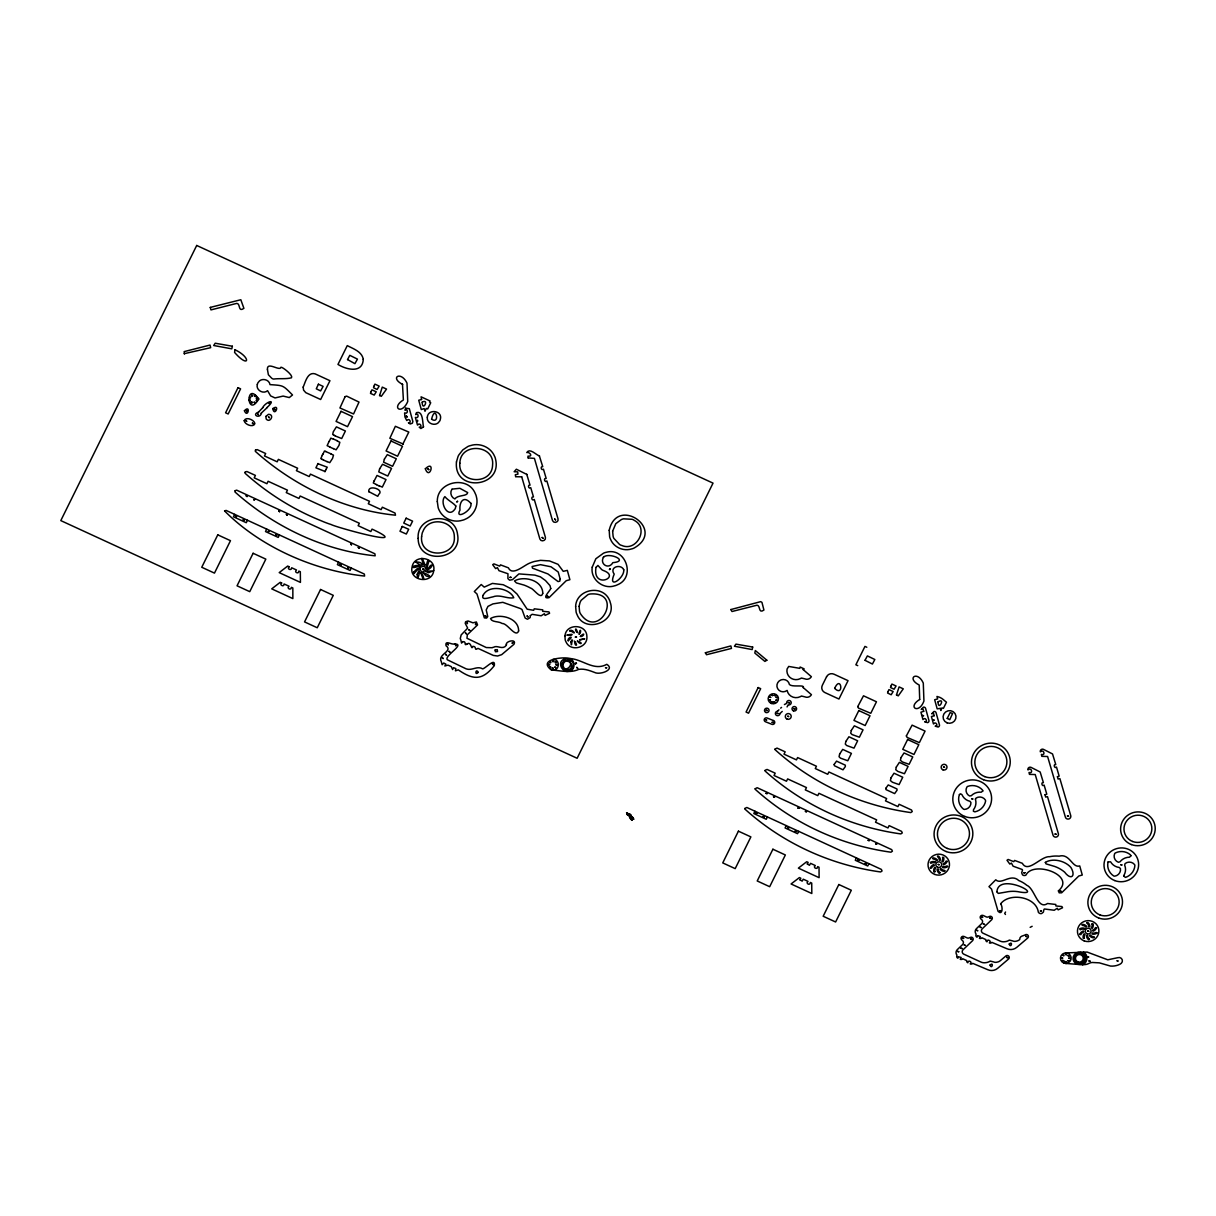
<?xml version="1.0" encoding="UTF-8"?>
<svg xmlns="http://www.w3.org/2000/svg" width="1216" height="1216" viewBox="0 0 1216 1216"><rect width="100%" height="100%" fill="white"/><g stroke="black" fill="none" stroke-linecap="round" stroke-linejoin="round"><path stroke-width="1.5" d="M1032.156 926.303L1030.15 927.337M627.334 814.598L627.927 815.191L627.03 814.386M262.793 407.649L258.537 412.072M262.565 407.816C265.468 401.858 277.704 397.723 266.927 407.649M261.455 413.136C260.102 419.307 250.83 414.762 258.704 412.011M267.262 407.527L261.121 413.258M234.658 514.353L233.457 516.785L246.27 522.698L247.471 520.25M266.714 529.112L265.514 531.544L278.221 537.396L279.422 534.964M333.883 435.343L332.698 434.386L333.275 431.802L336.406 426.862L345.405 430.996L341.696 438.535L335.114 435.906M322.24 455.255L322.742 454.252M329.141 441.302L327.119 445.679L329.81 446.91M321.966 459.466L320.781 458.508L322.407 455.194M325.614 451.501L330.965 453.826M321.845 459.146L323.426 459.861M333.579 439.28L330.828 438.155L329.186 441.469M330.798 453.887L333.488 455.134L332.576 458.371L329.779 462.658L327.013 461.518M337.182 440.937L339.826 442.29L338.975 445.421L336.118 449.814L333.412 448.567M318.03 463.494L315.902 467.81L325.128 471.519M324.9 471.686L326.207 469.3M379.574 395.656L382.265 387.114L386.536 389.09L381.307 396.325L379.574 395.382M368.828 491.766C367.445 484.044 384.879 489.486 378.708 494.41L377.766 496.295L368.767 491.598M374.072 481.141L377.021 475.441L386.019 479.575L382.31 487.099L378.997 485.716M374.011 480.974L373.312 482.965L376.519 484.576M338.595 562.202L337.394 564.634L350.102 570.486L351.302 568.054M415.674 562.096C424.202 561.123 424.87 569.818 415.674 561.822M451.926 489.273C449.601 492.48 451.151 497.557 454.89 498.925C457.733 494.638 467.142 496.645 467.689 492.586L459.861 488.3L452.154 489.106M423.153 569.605L423.138 568.51L422.879 569.62M526.726 474.255L530.039 485.154C527.258 484.318 528.702 489.744 530.738 487.646L533.474 496.918C530.45 496.189 531.909 501.782 534.28 499.472L545.406 537.32C546.394 540.77 540.892 542.321 539.889 538.992L521.664 476.672M528.154 457.93L534.417 458.371L552.49 520.478C553.554 523.944 559.178 522.211 558.007 518.806L546.881 480.958C544.662 483.314 543.157 477.538 546.182 478.466L543.446 469.178C541.302 471.23 539.95 465.895 542.746 466.686L539.311 455.742M462.87 641.546L461.548 643.097L460.773 639.631A2.493 2.432 -16.1 0 1 460.317 638.324L461.168 634.919L467.689 628.14L465.226 623.337L465.606 621.741L468.054 620.981L472.948 622.82L476.398 621.969L477.554 624.933L467.324 634.767L466.974 638.263L486.263 647.55L492.252 647.733A2.493 2.432 -16.1 0 1 493.59 647.262C497.268 644.784 502.573 650.347 506.266 645.346L506.312 644.419M467.263 643.826C471.519 641.166 471.185 651.244 472.933 646.304C477.25 646.274 473.617 651.366 477.994 648.371L493.301 655.409L497.557 656.017L501.676 654.649L513.973 644.282C517.21 638.248 504.731 641.303 506.494 644.906M547.838 596.706L547.154 595.855L548.051 596.539M603.546 557.156C599.306 563.874 608.638 570.122 612.834 562.658C629.949 561.138 608.745 551.73 603.318 557.323M569.818 631.013L570.152 630.344C572.827 629.326 576.506 635.238 572.63 632.031A2.082 2.022 -16.1 0 0 571.277 631.408L569.818 630.739M568.146 640.832C575.791 634.068 566.306 638.218 568.374 640.665M579.15 633.946C580.442 626.118 581.674 632.989 579.15 634.205M754.954 811.224L753.814 813.55L766.262 819.28L767.418 816.954M786.235 825.618L785.08 827.944L797.544 833.674L798.699 831.349M856.444 857.934L855.289 860.259L867.753 865.99L868.893 863.664M778.97 709.794L777.632 711.238M787.056 706.922L788.196 704.824A2.295 2.234 -16.1 0 0 791.19 702.924A2.295 2.234 -16.1 0 0 788.743 700.477A2.295 2.234 -16.1 0 0 786.737 703.35L784.411 704.55M454.617 643.994C465.196 643.857 447.078 654.162 446.956 658.662A2.052 1.991 -16.1 0 0 447.366 659.802L466.199 668.876C472.142 670.989 477.006 665.456 482.767 668.906C486.582 667.432 495.657 657.309 494.304 665.654C482.524 680.443 473.571 680.413 458.28 669.849L455.438 670.852L455.848 668.602L453.553 667.675L452.626 669.56L451.303 666.642L448.035 665.137L444.858 665.988L445.892 664.149L443.703 663.009L442.153 664.742L441.165 661.154A2.493 2.432 -16.1 0 1 440.709 659.862C439.569 653.934 453.006 650.849 446.029 645.742C444.661 639.358 451.911 645.377 454.845 643.826M626.772 813.002L627.806 815.1M780.642 708.138L781.554 707.408M246.544 410.628L246.833 411.707L246.985 410.552M417.346 420.371L417.468 421.526L417.62 420.371M402.785 444.235L408.804 432.075L395.367 426.284L389.85 438.292L403.286 444.068M419.991 567.066C420.706 564.452 414.154 565.516 412.878 566.641C412.437 569.316 418.958 565.136 419.718 567.066M570.228 671.262C575.411 668.922 575.32 660.668 570.03 658.54C563.92 656.488 537.153 659.178 551.365 670.046C560.394 670.457 570.441 673.436 578.77 669.347C584.349 668.511 589.562 670.533 594.639 672.448C599.731 675.275 615.554 669.697 606.799 664.331C593.91 671.46 582.692 659.285 570.03 658.54M1066.538 963.361L1065.49 963.406L1082.544 964.759C1087.925 962.783 1088.548 954.545 1083.38 951.961M1005.556 912.015L1004.705 913.368L1005.45 914.478M630.846 819.174C633.992 822.168 631.636 815.1 626.711 813.99M422.226 402.116C429.75 398.21 422.408 412.558 422.165 402.222M325.994 469.467L327.256 467.202L317.695 463.615M515.842 476.718L521.71 476.839M510.127 577.174L511.237 577.418L510.006 577.402M609.991 568.678L609.398 569.62L610.386 568.997M467.187 623.565L467.339 622.41L467.476 623.55M475.426 624.507L475.699 623.398L475.821 624.553M462.642 641.714C467.309 640.878 463.053 647.018 467.476 643.659M565.942 658.692C553.63 660.957 565.318 678.437 572.219 668.374A2.341 2.28 -16.1 0 0 572.918 666.93L573.162 663.647A4.089 3.967 -16.1 0 0 572.584 662.021L567.629 658.662M628.429 815.267L629.994 817.532M1082.544 964.759L1085.098 964.562A9.166 8.922 -16.1 0 0 1088.776 963.482A8.862 8.618 -16.1 0 1 1092.378 962.479L1099.37 962.859L1110.497 966.066A17.526 17.039 -16.1 0 0 1119.921 964.258L1121.258 963.33A3.45 3.359 -16.1 0 0 1117.838 957.676L1107.791 959.804L1087.165 952.067L1066.128 952.918M512.286 643.234L513.122 642.398L512.118 643.021M575.457 663.754L576.354 663.085M552.383 670.244C559.664 671.186 560.606 659.102 553.037 659.406M633.582 819.219L631.925 816.924M1079.732 952.158L1080.948 952.341A6.323 6.141 -16.1 0 1 1084.368 961.962A6.323 6.141 -16.1 0 1 1073.91 961.506A6.323 6.141 -16.1 0 1 1078.486 952.234M632.928 818.566L633.779 819.174L631.803 816.62M782.238 711.421L779.927 713.534M579.774 639.935L584.744 638.826L579.606 639.722M628.018 814.021L626.529 812.805C631.271 814.902 632.806 816.833 629.128 813.899M402.481 384.195L403.393 399.973C390.716 407.679 401.873 415.416 407.725 401.554L407.01 383.162C401.037 370.409 389.272 377.598 402.663 384.423M866.81 647.262L864.956 646.41L855.866 664.787L857.736 665.638M184.224 353.689L210.672 347.67L210.034 345.055L184.148 351.622L184.406 353.902M269.785 402.709L268.949 403.545L269.952 402.922M256.363 398.301L256.865 398.666C259.449 397.83 255.193 396.431 256.637 398.559M335.282 435.845L333.762 435.009M623.656 569.544C625.313 577.326 607.194 590.687 614.202 574.15C608.897 566.793 621.239 563.57 623.778 569.863M337.41 440.77L333.534 439.113M470.896 503.424C463.524 494.73 459.116 502.238 459.998 510.097C454.115 520.646 473.465 510.158 470.774 503.105M457.657 501.418L456.669 502.041L457.49 501.205M329.642 446.971L333.473 448.734M325.903 451.501L324.49 450.984L322.802 454.419M323.258 459.922L327.074 461.685M376.352 484.637L379.042 485.883M254.615 499.366L253.734 500.05L254.782 499.578M576.521 663.298L575.502 663.1L575.639 663.966M268.964 530.966L268.143 531.802L269.146 531.179M456.532 645.149L455.529 645.772L456.365 644.936M629.508 814.173L628.93 813.656L630.116 814.325M628.991 814.097L633.034 817.654M630.648 815.237L629.675 814.446M631.058 819.447L632.305 820.222M629.569 817.334L630.602 818.946L630.496 817.106M631.894 816.894L632.518 818.216M539.494 455.954C536.043 454.982 529.735 447.564 526.802 452.565C529.234 451.44 533.778 456.79 527.911 456.198L528.322 458.143M526.893 474.468L516.374 469.224L514.155 471.732L517.682 471.869L517.94 474.149L515.31 474.711L515.614 476.611M779.958 713.61A2.295 2.234 -16.1 0 1 777.571 715.677A2.295 2.234 -16.1 0 1 775.382 713.488A2.295 2.234 -16.1 0 1 777.556 711.223M958.36 956.779L957.874 958.208A2.082 2.022 -16.1 0 1 956.87 955.563L956.886 955.031A4.165 4.058 -16.1 0 1 957.311 949.62L962.586 944.574A2.782 2.706 -16.1 0 0 962.601 940.698L961.598 939.755A2.098 2.037 -16.1 0 1 963.969 936.442L967.039 937.855A2.782 2.706 -16.1 0 0 969.228 937.916L970.018 937.536A2.082 2.022 -16.1 0 1 972.587 940.667L963.042 949.772A2.782 2.706 -16.1 0 0 963.756 954.15L980.734 961.962A8.178 7.95 -16.1 0 0 985.553 962.692A9.409 9.15 -16.1 0 0 989.034 961.734A8.162 7.934 -16.1 0 0 990.158 961.066L993.487 961.886A5.153 5.016 -16.1 0 0 997.287 962.099A6.703 6.521 -16.1 0 0 1000.555 960.488L1005.83 956.004A2.082 2.022 -16.1 0 1 1008.763 956.171A2.082 2.022 -16.1 0 1 1008.535 959.044L997.652 968.316A9.12 8.862 -16.1 0 1 987.757 969.699L972.694 963.33A2.082 2.022 -16.1 0 1 970.201 963.878C973.241 961.978 967.48 959.302 967.83 962.783A2.082 2.022 -16.1 0 1 966.705 960.579L962.722 958.74A2.082 2.022 -16.1 0 1 960.23 959.287L961.142 957.448L958.36 956.779M977.527 935.803L977.026 937.217A2.082 2.022 -16.1 0 1 976.038 934.587L975.962 933.918A4.165 4.058 -16.1 0 1 976.463 928.629L981.738 923.598A2.782 2.706 -16.1 0 0 981.753 919.706L980.765 918.779A2.098 2.037 -16.1 0 1 983.136 915.45L986.206 916.864A2.782 2.706 -16.1 0 0 988.395 916.94L989.186 916.545A2.082 2.022 -16.1 0 1 991.739 919.676L982.209 928.796A2.782 2.706 -16.1 0 0 982.923 933.158L999.902 940.986A8.178 7.95 -16.1 0 0 1004.705 941.716A9.409 9.15 -16.1 0 0 1008.201 940.743A8.162 7.934 -16.1 0 0 1009.31 940.074L1012.639 940.91A5.153 5.016 -16.1 0 0 1016.454 941.123A6.703 6.521 -16.1 0 0 1019.722 939.512C1019.738 936.046 1022.23 936.214 1024.982 935.013A2.082 2.022 -16.1 0 1 1027.915 935.195A2.082 2.022 -16.1 0 1 1027.687 938.053L1016.804 947.325A9.12 8.862 -16.1 0 1 1006.909 948.723L991.846 942.354A2.082 2.022 -16.1 0 1 989.353 942.902C992.378 940.895 986.495 938.311 986.997 941.807A2.082 2.022 -16.1 0 1 985.857 939.603L981.89 937.764A2.082 2.022 -16.1 0 1 979.397 938.311L980.294 936.457L977.542 935.712M937.536 856.398L937.718 856.87A4.56 4.423 -16.1 0 1 939.33 860.198L940.439 860.183A5.67 5.502 -16.1 0 0 938.433 856.034L937.551 856.292M1086.952 922.853L1087.15 923.324A4.56 4.423 -16.1 0 1 1088.761 926.653L1089.87 926.638A5.67 5.502 -16.1 0 0 1087.864 922.488L1086.967 922.746M803.168 669.59L811.376 676.689A5.016 4.879 -16.1 0 1 804.81 678.832L801.329 678.026A8.026 7.798 -16.1 0 1 800.234 678.68A9.272 9.014 -16.1 0 1 787.071 669.043L788.713 666.429L799.778 668.344L800.113 667.022L804.156 668.876L803.198 669.499M803.229 687.587L811.437 694.686A5.016 4.879 -16.1 0 1 804.855 696.844L801.39 696.023A8.026 7.798 -16.1 0 1 800.295 696.677A9.272 9.014 -16.1 0 1 787.117 690.43A6.323 6.141 -16.1 0 1 777.678 688.697A6.323 6.141 -16.1 0 1 781.128 679.866A6.323 6.141 -16.1 0 1 789.427 684.517C792.254 687.526 805.25 684.289 803.229 687.587M975.46 799.018L975.506 799.596A11.734 11.415 -16.1 0 1 973.499 809.719L973.408 811.27L974.882 811.847A13.619 13.254 -16.1 0 0 985.614 801.055L985.431 800.128A6.718 6.536 -16.1 0 0 976.098 798.046L975.46 799.018M1123.675 875.976L1125.469 877.42A13.65 13.27 -16.1 0 0 1134.893 865.518L1134.619 864.622A6.718 6.536 -16.1 0 0 1125.074 863.603L1124.663 865.184A11.734 11.415 -16.1 0 1 1123.858 875.459L1123.675 875.976M418.152 538.369C418.015 564.847 462.703 560.758 457.535 534.371C454.906 510.902 416.252 514.824 418.152 538.369M421.602 536.697C419.383 558.63 456.122 558.357 454.328 536.682C454.343 519.977 428.366 516.055 422.879 531.59A6.627 6.445 -16.1 0 0 422.013 534.174L421.602 536.697M437.304 501.554L438.094 507.209A11.263 10.959 -16.1 0 0 439.082 509.975C442.898 518.472 453.446 523.123 462.308 520.266A11.263 10.959 -16.1 0 0 465.15 519.262C473.754 515.751 478.922 505.552 476.353 496.569A11.263 10.959 -16.1 0 0 475.365 493.802C468.16 475 436.787 481.262 437.304 501.554M456.471 461.882C453.294 492.647 502.786 487.768 495.49 458.934A11.263 10.959 -16.1 0 0 494.517 456.167C490.762 447.214 479.727 442.487 470.607 445.573A11.263 10.959 -16.1 0 0 467.765 446.576L462.825 449.874L459.131 454.556A8.102 7.874 -16.1 0 0 457.824 457.216L456.471 461.882M459.846 463.174C457.763 483.786 492.252 485.746 492.602 464.801C494.638 444.63 460.317 442.092 459.846 463.174M530.313 615.676L530.267 616.603A1.824 1.778 -16.1 0 1 530.009 617.698L527.455 619.248L525.145 618.047L522.029 609.55L520.554 608.608L502.801 602.33L492.921 603.896L487.966 606.374L486.218 609.915L487.753 616.588L486.598 618.093L484.363 617.88L476.976 593.97L474.316 591.523L481.232 584.516L484.226 587.13L492.404 583.422L503.211 584.729L511.374 588.894L517.089 594.107L527.166 609.201L533.672 610.295L534.265 608.806L542.731 609.839L542.686 611.314L549.009 611.922L549.586 613.274L545.087 615.402L544.388 613.73L541.166 615.782L532.091 614.323L530.313 615.676M575.639 606.389L576.095 611.891A10.29 10.002 -16.1 0 0 577.022 614.49C584.486 634.19 617.454 622.242 610.219 602.33A10.29 10.017 -16.1 0 0 609.292 599.731C602.254 584.09 576.262 589.289 575.639 606.389M579.105 606.343L579.546 611.314A7.63 7.433 -16.1 0 0 580.366 613.578C598.5 641.425 625.176 591.098 590.034 594.001A7.63 7.433 -16.1 0 0 587.693 594.822L581.324 600.172A8.877 8.634 -16.1 0 0 579.85 603.166L579.105 606.343M592.238 567.173C590.14 579.181 603.182 589.684 614.506 585.838A10.29 10.002 -16.1 0 0 617.181 584.896C636.318 577.57 625.708 546.607 606.054 552.338A10.29 10.002 -16.1 0 0 603.379 553.28L595.84 558.767L592.238 567.173M595.992 567.401C592.238 589.73 621.68 576.992 603.303 570.486A4.97 4.834 -16.1 0 1 601.327 569.179L597.938 565.44L595.992 567.401M609.216 530.298L609.626 536.727A10.29 10.017 -16.1 0 0 610.554 539.326C613.7 547.23 623.458 551.562 631.469 548.963A10.29 10.002 -16.1 0 0 634.144 548.021C666.657 529.644 617.059 495.17 609.216 530.298M612.636 531.194L613.092 536.15A7.63 7.433 -16.1 0 0 613.898 538.43L619.506 544.403A5.776 5.624 -16.1 0 0 621.756 545.437C636.698 552.14 649.42 528.002 634.159 520.311A5.776 5.624 -16.1 0 0 631.91 519.278L623.565 518.837A7.63 7.433 -16.1 0 0 621.239 519.658L615.798 523.67L612.636 531.194M1024.966 872.723L1023.872 872.83L1024.966 872.723M744.846 808.503L744.876 809.066A257.412 250.405 -16.1 0 0 880.612 871.963L882.071 870.96L881.342 869.394L746.822 807.47L744.846 808.503M755.182 788.743L755.212 789.306A257.412 250.405 -16.1 0 0 890.948 852.203L892.407 851.185L891.678 849.619L757.158 787.71L755.182 788.743M765.062 770.458L765.092 771.02A257.412 250.405 -16.1 0 0 900.843 833.918L902.287 832.914L901.558 831.349L889.124 825.618L887.969 827.944L875.52 822.214L876.66 819.888L818.915 793.303L817.775 795.629L805.311 789.898L806.466 787.573L787.634 778.909L786.494 781.234L774.03 775.504L775.185 773.178L767.038 769.424L765.062 770.458M775.033 749.117L775.063 749.679A257.412 250.405 -16.1 0 0 910.814 812.577L912.258 811.558L911.529 810.008L899.095 804.278L897.94 806.603L885.491 800.873L886.631 798.547L828.886 771.962L827.731 774.288L815.282 768.558L816.438 766.232L797.605 757.568L796.465 759.894L784.001 754.163L785.156 751.838L777.009 748.083L775.033 749.117M934.922 871.705L933.873 871.978A5.67 5.502 -16.1 0 1 934.724 867.327L935.621 867.95A4.56 4.423 -16.1 0 0 934.906 871.598L934.922 871.705M942.598 857.478L942.598 857.584A4.56 4.423 -16.1 0 1 941.898 861.338L942.795 861.962A5.67 5.502 -16.1 0 0 943.692 857.417L942.628 857.371M1084.353 938.159L1083.258 938.326A5.67 5.502 -16.1 0 1 1084.14 933.782L1085.052 934.405A4.56 4.423 -16.1 0 0 1084.338 938.053L1084.353 938.159M1092.029 923.932L1092.029 924.145A4.56 4.423 -16.1 0 1 1091.314 927.793L1092.211 928.416A5.67 5.502 -16.1 0 0 1093.108 923.871L1092.029 923.932M940.333 708.381L940.834 710.509L941.974 707.879L943.434 708.335L946.474 702.21C943.722 700.249 942.218 697.619 936.943 696.449L937.627 698.926L934.663 699.747L937.186 708.852L940.333 708.381M996.907 891.83L998.23 893.41L1005.966 892.073A32.148 31.266 -16.1 0 1 1017.625 891.617C1048.222 897.712 998.397 870.975 996.907 891.83M1000.631 903.838C1003.018 906.482 1002.638 916.074 998.062 911.316L991.542 889.063L988.973 886.646L995.767 879.791C1001.346 885.324 1010.694 872.951 1018.78 880.551A31.282 30.43 -16.1 0 1 1023.598 882.983A28.986 28.196 -16.1 0 1 1026.76 885.263C1034.71 888.394 1037.643 910.419 1047.538 903.503L1055.777 904.476L1055.883 905.95L1061.948 906.558L1062.541 907.774L1058.163 909.872L1057.236 908.276L1054.226 910.252L1044.498 908.99A1.566 1.52 -16.1 0 0 1043.906 909.583L1043.389 912.122L1041.671 913.505A2.903 2.827 -16.1 0 1 1039.817 913.429L1039.178 913.049A2.903 2.827 -16.1 0 1 1038.327 912.137C1036.184 896.618 1009.386 892.179 1000.631 903.838M1000.616 910.662L999.537 910.875L1000.616 910.662M1045.061 794.762L1045.669 797.073L1047.508 796.662L1058.361 833.659A2.782 2.706 -16.1 0 1 1056.461 837.018A2.782 2.706 -16.1 0 1 1053.041 835.21L1035.226 774.546L1029.466 774.379L1029.01 772.449C1033.418 774.364 1031.609 766.43 1027.946 769.926A2.219 2.158 -16.1 0 1 1031.046 767.372L1040.166 771.993L1043.404 782.663C1040.683 781.797 1042.006 787.254 1044.134 785.11L1046.794 794.2L1045.061 794.762M1041.474 910.875L1040.394 911.058L1041.474 910.875M1057.434 776.705L1058.042 779.03L1059.881 778.605L1070.734 815.602A2.782 2.706 -16.1 0 1 1068.818 818.976A2.782 2.706 -16.1 0 1 1065.398 817.167L1047.599 756.504L1041.823 756.337L1041.367 754.391C1045.775 756.306 1043.982 748.387 1040.318 751.868A2.219 2.158 -16.1 0 1 1043.404 749.33L1052.539 753.95L1055.777 764.621C1053.026 763.694 1054.378 769.226 1056.491 767.053L1059.151 776.142L1057.434 776.705M919.706 699.458C906.938 707.286 919.038 714.658 923.932 700.994L923.294 683.088C917.442 670.092 905.935 678.239 919.205 685.018L919.706 699.458M257.321 384.347C255.634 390.017 263.279 394.546 267.566 390.686L270.651 395.914L275.044 397.936L283.13 396.082L289.302 397.571L292.509 394.972C282.674 385.107 283.906 385.594 270.013 384.621C269.253 379.164 261.014 377.583 258.294 382.356A2.888 2.812 -16.1 0 0 257.534 383.906L257.321 384.347M267.429 369.436L268.386 374.771L271.67 378.191A4.21 4.089 -16.1 0 0 273.585 379.058C279.786 378.237 285.866 379.286 291.475 377.796C293.603 375.41 282.142 366.654 280.942 367.247C279.908 371.731 266.851 360.909 267.429 369.436M427.318 417.225C426.299 423.67 435.982 427.044 439.28 421.511A3.633 3.526 -16.1 0 0 440.268 419.52C443.171 410.643 427.956 408.272 427.318 417.225M417.225 574.347C417.331 585.595 421.982 562.689 417.225 574.347M420.782 572.721C424.977 585.61 424.293 575.138 420.782 572.721M424.992 564.756C423.989 568.936 418.228 548.431 424.992 564.756M428.655 561.822C424.278 578.603 427.424 554.785 428.655 561.822M433.732 570.547C432.303 584.577 408.941 581.111 412.042 567.218C413.987 553.523 436.316 557.202 433.732 570.547M455.818 505.993L455.498 507.756A3.207 3.131 -16.1 0 1 454.678 509.413C447.868 518.974 439.31 502.36 444.858 496.614C447.442 500.034 453.264 502.862 455.818 505.993M518.639 630.937C515.797 638.446 507.437 623.078 502.162 623.489C498.94 621.057 491.781 622.531 490.519 618.549C499.518 613.122 518.822 617.804 518.639 630.937M542.762 593.286C541.105 600.43 533.642 588.544 530.45 588.027A45.326 44.08 -16.1 0 0 524.035 585.078L516.405 582.92L514.474 580.944C523.838 575.472 542.731 580.169 542.762 593.286M550.757 588.544C549.541 591.508 541.181 599.275 549.024 597.664L566.215 580.716L569.894 579.698L567.325 570.365L563.251 571.353L558.022 564.315L549.48 560.926L540.527 560.348L534.447 561.473A38.198 37.164 -16.1 0 0 529.264 563.297C523.458 565.744 512.24 576.278 508.394 567.826L500.475 564.862L499.7 566.139L493.909 563.874L492.693 564.665L495.596 568.586L497.42 567.659L498.97 570.684L507.954 573.739L507.908 578.603L509.595 580.199L512.498 579.637L518.928 573.891L534.888 575.122L540.39 576.84L545.467 580.534L549.997 585.61L550.757 588.544M560.211 579.181L559.786 581.157L558.068 581.582L547.899 573.922L532.502 568.191L532.091 566.504L540.466 564.665L551.015 566.793L558.235 572.022L560.211 579.181M564.954 636.105L565.166 639.601A6.84 6.642 -16.1 0 0 565.926 641.698C570.258 652.308 588.027 647.991 586.887 636.424C586.69 623.702 565.774 623.185 564.954 636.105M938.053 701.86C938.159 712.029 945.926 696.905 938.053 701.86M930.438 867.844L931.502 868.118A4.56 4.423 -16.1 0 1 934.268 865.549L933.918 864.53A5.67 5.502 -16.1 0 0 930.468 867.722L930.438 867.844M932.733 858.39L933.234 859.013A4.56 4.423 -16.1 0 1 936.563 860.761L937.506 860.198A5.67 5.502 -16.1 0 0 933.31 857.934L932.733 858.39M939.998 872.814L939.178 873.316A5.67 5.502 -16.1 0 1 937.08 869.121L938.174 868.984A4.56 4.423 -16.1 0 0 939.801 872.419L939.998 872.814M944.802 870.793L944.33 871.355A5.67 5.502 -16.1 0 1 940.074 869.182L940.895 868.452A4.56 4.423 -16.1 0 0 944.285 870.276L944.802 870.793M947.507 866.4L947.249 866.886A5.67 5.502 -16.1 0 1 942.567 867.525L942.902 866.491A4.56 4.423 -16.1 0 0 946.671 865.974L947.507 866.4M1045.334 862.387L1046.049 863.877L1054.591 866.415A32.148 31.266 -16.1 0 1 1064.608 872.115C1071.25 880.931 1075.993 875.839 1070.931 867.494C1065.14 860.776 1052.858 857.766 1045.334 862.387M1079.854 934.283L1080.857 934.678A4.56 4.423 -16.1 0 1 1083.684 932.003L1083.441 930.954A5.67 5.502 -16.1 0 0 1079.884 934.177L1079.854 934.283M1082.149 924.844L1082.544 925.452A4.56 4.423 -16.1 0 1 1085.979 927.215L1086.861 926.562A5.67 5.502 -16.1 0 0 1082.726 924.388L1082.149 924.844M1089.414 939.269L1088.594 939.77A5.67 5.502 -16.1 0 1 1086.496 935.56L1087.606 935.545A4.56 4.423 -16.1 0 0 1089.217 938.874L1089.414 939.269M1094.218 937.247L1093.625 937.81A5.67 5.502 -16.1 0 1 1089.49 935.636L1090.387 934.982A4.56 4.423 -16.1 0 0 1093.716 936.73L1094.218 937.247M1096.938 932.854L1096.771 933.265A5.67 5.502 -16.1 0 1 1091.983 933.979L1092.318 932.946A4.56 4.423 -16.1 0 0 1096.087 932.429L1096.938 932.854M1130.91 855.806L1129.497 857.204A11.734 11.415 -16.1 0 0 1119.997 861.81L1118.401 862.266A6.718 6.536 -16.1 0 1 1114.646 853.662L1115.315 852.963A13.65 13.27 -16.1 0 1 1130.454 854.848L1130.91 855.806M766.84 660.227L764.894 661.413L754.817 653.068L755.318 650.53L766.84 660.227M834.647 688.393C844.254 697.68 841.229 674.044 834.678 688.302M865.017 660.334L872.419 664.042L874.836 659.513L867.388 655.91L865.093 660.151M947.234 718.413L949.787 719.659L952.569 713.488L950.137 712.606L947.234 718.413M1058.391 890.872L1059.197 892.833L1061.644 892.802L1078.79 876.006L1082.27 875.034L1079.732 865.929C1072.223 868.361 1069.852 853.054 1059.136 856.17A31.282 30.43 -16.1 0 0 1053.679 856.125A28.986 28.196 -16.1 0 0 1049.758 856.702C1041.033 855.821 1028.022 873.772 1022.337 863.299L1014.615 860.426L1013.779 861.658L1008.125 859.454L1007 860.259L1009.812 864.074L1011.423 863.086L1013.08 866.187L1022.246 869.501A1.566 1.52 -16.1 0 1 1022.474 870.291L1021.668 872.754L1022.474 874.76A2.903 2.812 -16.1 0 0 1024.024 875.505L1024.906 875.474A2.903 2.812 -16.1 0 0 1025.985 875.049C1033.326 860.122 1076.646 875.292 1058.391 890.872M947.097 861.354L947.051 861.566A5.67 5.502 -16.1 0 1 943.601 864.758L943.251 863.74A4.56 4.423 -16.1 0 0 946.033 861.171L947.097 861.354M1096.513 927.808L1096.498 927.914A5.67 5.502 -16.1 0 1 1093.032 931.213L1092.682 930.194A4.56 4.423 -16.1 0 0 1095.449 927.626L1096.513 927.808M705.371 652.764L706.511 654.725L731.485 648.417L730.862 645.924L705.371 652.764M730.862 609.55L732.002 611.511L756.99 605.203C760.654 605.355 758.176 614.141 763.922 610.037L761.961 602.376L760.699 601.646L730.862 609.55M935.347 862.266L934.618 862.798A4.56 4.423 -16.1 0 0 930.848 863.314L930.27 862.402A5.67 5.502 -16.1 0 1 934.952 861.764L935.347 862.266M1084.763 928.72L1084.034 929.252A4.56 4.423 -16.1 0 0 1080.279 929.769L1079.686 928.857A5.67 5.502 -16.1 0 1 1084.368 928.218L1084.763 928.72M857.751 706.587L858.496 708.107L870.762 713.306L876.462 701.769L863.497 695.795L857.751 706.587M896.481 694.929L898.259 695.871L903.275 688.834L899.095 686.903L896.481 694.929M906.361 735.923L907.106 737.428L919.372 742.642L925.072 731.105L912.106 725.131L906.361 735.923M244.416 410.734C247.806 419.034 250.982 403.91 244.416 410.734M244.203 420.675C244.553 424.475 253.414 428.002 254.919 423.578C254.342 419.839 245.754 416.282 244.203 420.675M258.765 399C246.529 419.49 245.206 379.681 258.765 399M265.909 416.419L266.167 418.973C269.906 423.791 275.12 414.246 268.462 414.322L265.909 416.419M272.81 408.591C274.436 417.787 280.562 403.165 272.81 408.591M423.518 426.892L420.903 428.534L419.216 427.211C422.97 427.986 420.052 421.526 417.498 425.068L415.34 417.422C419.459 419.094 418.471 412.178 415.766 414.626L416.465 412.634C423.229 410.461 422.438 423.031 423.518 426.892M425.342 468.753C429.719 481.126 435.754 459.025 425.342 468.753M419.946 568.541C422.393 578.77 430.236 562.522 420.614 567.218A1.794 1.748 -16.1 0 0 419.946 568.541M478.162 672.342C474.681 676.567 475.699 667.447 478.162 672.342M562.932 663.966C563.403 676.294 577.524 661.61 566.261 661.154A2.493 2.432 -16.1 0 0 564.923 661.626L562.932 663.966M834.191 764.423L834.328 765.67L843.007 769.819L845.348 766.536L845.302 765.168L836.532 761.125L834.191 764.423M839.648 754.026L839.055 756.747L840.499 758.146L847.78 760.76L851.413 753.403L842.688 749.39L839.648 754.026M845.895 741.395L845.287 744.131L846.731 745.53L854.012 748.144L857.645 740.787L848.92 736.774L845.895 741.395M851.291 730.466L850.698 733.187L852.142 734.586L859.408 737.2L863.041 729.843L854.331 725.83L851.291 730.466M885.81 788.333L885.932 789.579L894.657 793.592L897.074 790.187L896.952 788.941L888.227 784.928L885.81 788.333M890.918 777.966L890.386 780.566L892.453 782.253L899.11 784.578L902.743 777.237L894.018 773.224L890.918 777.966M896.283 767.114L895.751 769.713L897.818 771.4L904.461 773.726L908.094 766.369L899.384 762.356L896.283 767.114M900.934 757.69L900.402 760.289L902.47 761.976L909.127 764.302L912.76 756.96L904.035 752.947L900.934 757.69M799.976 879.806L802.18 881.129L803.259 879.183L807.986 881.372C804.901 883.439 810.601 886.16 810.358 882.451L811.726 883.09L811.817 893.517L791.069 883.971L799.398 877.572L800.827 878.226L799.976 879.806M807.272 863.968L809.491 865.29L810.555 863.345L815.298 865.534C812.166 867.616 817.942 870.291 817.669 866.613L819.022 867.251L819.113 877.678L798.365 868.133L806.694 861.734L808.138 862.387L807.302 863.877M923.704 711.314L920.922 712.196L922.974 719.614C925.391 716.072 928.386 722.471 924.662 721.802L927.626 722.654A1.854 1.809 -16.1 0 0 928.887 720.267L925.634 708.578A1.854 1.809 -16.1 0 0 923.324 707.18L921.242 709.445L922.959 708.913L923.704 711.314M934.207 715.692L931.426 716.558L933.478 723.976C935.894 720.465 938.858 726.788 935.165 726.165L938.129 727.031A1.854 1.809 -16.1 0 0 939.39 724.63L936.138 712.956A1.854 1.809 -16.1 0 0 933.827 711.542L931.745 713.807L933.462 713.29L934.207 715.692M766.217 710.266L767.296 710.524L766.262 710.159M769.333 697.087L770.64 697.391L769.333 697.087M765.746 719.75L766.81 720.009L765.776 719.644M769.166 699.823L770.473 700.142L769.166 699.823M771.446 695.233L772.738 695.537L771.446 695.233M771.035 701.86L772.342 702.179L771.035 701.86M774.258 695.354L775.55 695.658L774.258 695.354M755.698 813.124L756.778 813.382L755.698 813.124M773.847 701.982L775.139 702.301L773.847 701.982M772.13 722.304L773.209 722.562L772.13 722.304M776.127 697.376L777.419 697.695L776.173 697.254M775.96 700.127L777.252 700.446L775.96 700.127M777.146 713.321L778.21 713.579L777.176 713.214M766.034 793.349L767.114 793.607L766.034 793.349M763.177 816.559L764.256 816.818L763.177 816.559M788.394 702.559L789.458 702.818L788.394 702.559M773.513 796.784L774.592 797.042L773.513 796.784M787.725 716.315L788.804 716.574L787.77 716.209M793.79 708.639L794.869 708.898L793.79 708.639M787.618 827.807L788.682 828.066L787.618 827.807M797.954 808.032L799.018 808.29L797.954 808.032M795.097 831.242L796.161 831.501L795.097 831.242M805.433 811.467L806.497 811.726L805.433 811.467M857.827 860.107L858.891 860.366L857.827 860.107M868.163 840.347L869.227 840.606L868.163 840.347M865.29 863.558L866.37 863.816L865.29 863.558M875.626 843.782L876.706 844.041L875.626 843.782M922.442 715.479L923.506 715.738L922.442 715.479M932.946 719.857L934.01 720.115L932.946 719.857M943.54 767.053L944.619 767.311L943.586 766.946M938.22 864.515L939.299 864.774L938.266 864.424M971.675 798.714L972.754 798.973L971.675 798.714M957.661 951.459L958.74 951.718L957.661 951.459M962.525 938.144L963.589 938.402L962.525 938.144M961.02 948.252L962.084 948.51L961.02 948.252M964.288 945.136L965.352 945.394L964.318 945.03M970.611 939.086L971.675 939.345L970.611 939.086M976.828 930.468L977.892 930.726L976.858 930.377M980.172 927.276L981.251 927.534L980.218 927.17M981.677 917.168L982.756 917.426L981.722 917.062M983.44 924.145L984.519 924.403L983.44 924.145M989.763 918.11L990.842 918.369L989.809 918.004M990.052 965.033C991.815 970.186 994.126 961.294 990.052 965.033M1006.635 957.387L1007.714 957.646L1006.635 957.387M1009.219 944.057C1010.967 949.21 1013.278 940.302 1009.219 944.057M1025.802 936.411L1026.866 936.67L1025.833 936.305M1055.093 834.039L1056.157 834.298L1055.093 834.039M1067.45 815.997L1068.514 816.255L1067.45 815.997M1061.492 957.843L1062.83 958.162L1061.538 957.722M1062.708 955.366L1064.046 955.685L1062.754 955.244M1062.404 960.412L1063.742 960.746L1062.404 960.412M1065.353 954.438L1066.706 954.758L1065.414 954.302M1064.927 961.582L1066.265 961.902L1064.927 961.582M1067.876 955.594L1069.214 955.913L1067.876 955.594M1067.572 960.64L1068.91 960.959L1067.572 960.64M1068.803 958.162L1070.141 958.482L1068.803 958.162M1087.651 930.97L1088.715 931.228L1087.651 930.97M1087.697 956.718L1088.761 956.977L1087.727 956.612M1089.004 960.944L1090.068 961.202L1089.004 960.944M1120.772 864.698L1121.851 864.956L1120.772 864.698M1117.109 960.853L1118.188 961.111L1117.154 960.762M373.753 386.46L373.555 387.722L377.097 389.485L379.179 386.11L374.908 384.134L373.753 386.46M235.038 349.782L234.566 352.412C249.128 369.086 251.697 357.656 235.038 349.782M363.265 359.358C362.55 373.814 346.074 369.558 337.972 364.42L347.274 345.618C353.233 348.794 362.11 351.652 363.265 359.358M1059.911 891.024L1060.99 891.252L1059.911 891.024M982.802 790.962L981.221 792.209A11.734 11.415 -16.1 0 0 971.28 795.705L969.608 795.994A6.718 6.536 -16.1 0 1 966.902 787.026L967.647 786.402A13.619 13.254 -16.1 0 1 982.467 789.974L982.802 790.962M752.689 647.049L752.187 649.572L734.418 646.243L735.954 644.13L752.689 647.049M303.164 387.114L303.59 390.154L305.809 392.677L320.644 399.502L329.946 380.699L315.096 373.859C307.542 371.61 305.338 382.386 303.164 387.114M562.035 663.556L561.959 666.505L564.118 669.119A2.082 2.022 -16.1 0 0 565.455 669.742C578.254 671.126 567.583 652.384 562.035 663.556M570.958 641.85L571.444 644.784L571.961 641.774A2.082 2.022 -16.1 0 1 572.614 640.437L571.946 639.859L570.958 641.85M887.878 691.813L887.604 693.044L891.161 694.762L893.152 691.539L888.972 689.609L887.878 691.813M890.811 686.28L890.538 687.511L894.079 689.229L896.086 685.991L891.906 684.076L890.811 686.28M232.362 346.241L231.785 348.825L213.682 345.511L215.217 343.231L232.362 346.241M370.804 392.16L370.485 393.376L374.194 395.078L376.23 391.81L371.944 389.834L370.804 392.16M1108.095 861.946L1108.004 862.205A13.65 13.27 -16.1 0 0 1113.719 875.976L1114.662 876.174A6.718 6.536 -16.1 0 0 1120.453 868.604L1119.267 867.479A11.734 11.415 -16.1 0 1 1110.573 861.794L1108.095 861.946M405.673 408.211L404.974 410.202C407.892 407.77 408.515 414.762 404.609 412.893L404.943 416.982L406.767 420.538C409.397 417.088 412.118 423.624 408.424 422.788L410.172 424.004L412.33 423.229L412.878 421.587L409.321 408.667L405.673 408.211M483.026 595.399C480.67 601.145 490.033 597.254 492.784 596.904C499.685 594.046 507.346 599.138 513.775 597.74C509.823 588.255 488.893 583.847 483.026 595.399M959.454 794.519L959.333 794.778A13.619 13.254 -16.1 0 0 963.437 809.111L964.318 809.43A6.718 6.536 -16.1 0 0 970.946 802.53L969.882 801.283A11.734 11.415 -16.1 0 1 961.947 794.656L960.61 793.82L959.454 794.519M402.238 526.437L399.988 531.24L406.342 534.037L408.698 529.264L402.238 526.437M196.703 245.465L60.8 520.6L577.129 758.267L713.032 483.132L196.703 245.465M210.262 307.405L210.961 309.898L236.679 303.407C240.677 303.331 237.834 312.649 243.899 308.347L240.829 299.744L210.262 307.405M238.002 387.676L225.583 412.802L228.167 413.987L240.586 388.862L238.002 387.676M249.63 397.1C248.824 399.973 252.366 396.72 249.63 397.1M249.265 400.064C249.538 402.967 251.606 398.909 249.265 400.064M251.621 395.306C251.241 397.906 254.509 394.638 251.621 395.306M251.362 401.979C250.648 404.882 254.098 401.63 251.362 401.979M254.646 395.337C253.81 398.088 257.503 394.942 254.646 395.337M254.159 402.177L255.238 403.074L254.159 402.177M245.814 420.478L246.666 421.268L245.814 420.478M256.378 400.216C255.634 403.058 259.145 399.882 256.378 400.216M252.396 423.092L253.293 423.776L252.396 423.092M257.549 413.79L258.385 414.58L257.549 413.79M268.493 416.784L269.283 417.696L268.493 416.784M274.497 409.093L275.287 410.005L274.497 409.093M224.595 510.948C260.33 546.911 313.637 570.593 364.602 576.065L364.344 574.058L226.1 510.416L224.595 510.948M235.159 490.686L234.946 491.948C273.691 526.543 323.684 550.635 375.166 555.803L374.908 553.782L236.664 490.154L235.159 490.686M255.497 450.057L255.299 451.318C293.938 485.944 344.052 510.112 395.504 515.189L395.033 513.061L382.326 507.209L381.11 509.641L368.296 503.743L369.497 501.311L310.445 474.134L309.229 476.566L296.415 470.653L297.616 468.221L278.373 459.374L277.172 461.806L264.465 455.954L265.666 453.522L257.23 449.631L255.497 450.057M245.13 472.188L245.024 473.222C267.414 493.27 293.208 509.519 321.1 520.737A106.233 103.33 -16.1 0 0 331.223 524.567C336.376 527.41 415.477 549.298 372.05 529.112L370.85 531.544L358.142 525.692L359.343 523.26L300.17 496.022L298.969 498.454L286.262 492.602L287.462 490.17L268.113 481.262L266.912 483.71L254.205 477.858L255.406 475.41L246.848 471.489L245.13 472.188M217.77 534.842L201.75 567.264L214.472 573.116L230.478 540.679L217.77 534.842M235.63 516.025L236.527 516.709L235.63 516.025M246.179 495.763L247.03 496.554L246.179 495.763M243.276 519.551L244.127 520.342L243.276 519.551M318.41 384.21L316.282 388.801L320.614 390.929L323.122 386.384L318.41 384.21M347.548 359.586L354.92 363.66L357.443 359.115L349.782 355.33L347.548 359.586M253.11 553.28L237.044 585.808L249.751 591.66L265.833 559.132L253.11 553.28M278.753 510.887L279.604 511.678L278.753 510.887M275.834 534.675L276.746 535.359L275.834 534.675M286.398 514.398L287.25 515.204L286.398 514.398M345.116 396.644L339.933 407.968L353.552 413.972L359.009 402.086L346.621 396.112L345.116 396.644M341.042 411.327L336.072 421.405L347.533 426.679L352.518 416.617L341.042 411.327M289.134 566.732C286.277 568.814 291.794 571.322 291.658 567.766L296.506 569.985C293.39 572.128 299.106 574.727 298.862 571.079L300.322 571.748L300.443 582.403L279.194 572.614L287.675 566.063L289.134 566.732M281.656 582.981C278.722 584.987 284.483 587.647 284.073 583.969L289.028 586.234C285.866 588.377 291.642 590.885 291.384 587.328L292.843 587.997L292.858 598.606L271.715 588.863L280.197 582.312L281.656 582.981M391.005 440.982L386.08 450.954L397.556 456.228L402.481 446.272L391.005 440.982M379.635 468.768L378.769 471.899L387.782 476.034L391.552 468.403L382.554 464.254L379.635 468.768M384.393 459.131L383.587 462.156L392.586 466.306L396.31 458.782L387.296 454.632L384.393 459.131M320.553 589.486L304.547 621.908L317.254 627.76L333.275 595.338L320.553 589.486M406.387 416.009L407.01 416.982L406.387 416.009M340.13 564.118L340.921 565.03L340.13 564.118M421.572 399.502L418.73 400.231L421.298 409.564L424.141 408.561L425.007 411.282L426.269 408.454L427.667 408.971L430.722 402.77L429.491 401.934L430.099 400.991L421.101 396.842L421.572 399.502M350.634 543.962L351.485 544.768L350.634 543.962M347.776 567.644L348.566 568.556L347.776 567.644M358.279 547.489L359.358 548.112L358.279 547.489M431.589 419.201C440.648 425.174 435.374 403.271 431.589 419.201M427.91 468.844L428.762 469.65L427.91 468.844M406.159 518.183L403.758 523.062L410.172 526.011L412.574 521.147L406.159 518.183M413.562 572.25L413.805 573.724L417.286 570.03A4.089 3.967 -16.1 0 1 418.958 569.438L418.669 568.358A4.712 4.575 -16.1 0 0 416.83 568.997L413.562 572.25M423.305 572.934L425.63 575.502A4.21 4.089 -16.1 0 0 427.546 576.384C433.99 577.6 423.776 572.295 423.305 572.934M425.524 571.246L428.397 572.706L433.124 570.942L425.524 571.246M426.618 568.754L427.074 569.787A4.712 4.575 -16.1 0 0 428.914 569.134C433.61 566.154 432.531 561.99 428.458 568.1A4.089 3.967 -16.1 0 1 426.786 568.693L426.618 568.754M447.397 644.07L448.309 644.754L447.397 644.07M442.305 657.75L443.156 658.54L442.305 657.75M445.892 654.375L446.53 655.348L445.892 654.375M449.054 651.35L449.905 652.141L449.054 651.35M465.454 632.943L466.306 633.749L465.454 632.943M468.829 629.751L469.726 630.435L468.829 629.751M485.275 615.722L486.081 616.634L485.275 615.722M542.169 537.457L543.02 538.262L542.169 537.457M554.709 519.05L555.56 519.855L554.709 519.05M495.14 650.013L495.383 651.746L497.557 651.533L497.253 649.633L495.14 650.013M492.434 663.845L493.286 664.65L492.434 663.845M527.136 615.98L527.926 616.877L527.136 615.98M548.72 664.21C548.203 667.022 551.547 663.45 548.72 664.21M549.814 662.279C551.745 664.225 550.833 659.726 549.814 662.279M549.647 666.809C549.161 669.53 552.474 666.094 549.647 666.809M552.657 660.729C552.459 663.632 555.271 659.786 552.657 660.729M567.127 635.071C570.319 636.439 576.627 632.958 567.127 635.071M552.231 668.01C551.76 670.73 555.058 667.28 552.231 668.01M555.241 661.914C555.058 664.833 557.855 660.972 555.241 661.914M554.906 667.067L555.925 668.07L555.074 667.006M556.168 664.514C555.758 667.143 558.752 663.754 556.168 664.514M577.509 632.502C574.362 631.18 575.487 625.237 577.509 632.502M575.381 637.093L576.49 637.062L575.381 637.093M574.53 641.318C574.925 647.49 578.755 645.574 574.53 641.318M577.387 641.136C581.035 645.742 583.726 642.686 577.387 641.136M580.397 636.424C583.513 637.382 585.945 630.663 580.397 636.424M576.84 667.386L577.646 668.283L576.84 667.386M605.553 667.69L606.617 667.766L605.553 667.69M758.176 687.542L746.062 712.044L748.554 713.199L760.669 688.682L758.176 687.542M738.416 831.166L722.745 862.904L735.194 868.634L750.88 836.897L738.416 831.166M826.546 676.78L822.305 685.353A5.548 5.396 -16.1 0 0 824.874 692.558L838.949 699.033L848.038 680.656L833.948 674.181A5.548 5.396 -16.1 0 0 826.546 676.78M772.905 849.224L757.218 880.962L769.682 886.707L785.354 854.97L772.905 849.224M858.8 710.585L853.951 720.389L865.169 725.542L870.018 715.738L858.8 710.585M907.607 739.526L902.758 749.33L913.976 754.482L918.81 744.678L907.607 739.526M838.842 884.518L823.171 916.256L835.62 921.986L851.306 890.249L838.842 884.518M773.482 720.556L767.083 718.002A2.082 2.022 -16.1 0 0 764.362 719.112A2.082 2.022 -16.1 0 0 765.472 721.757L771.856 724.31A2.082 2.022 -16.1 0 0 774.592 723.201A2.082 2.022 -16.1 0 0 773.482 720.556M947.097 722.851A6.49 6.323 -16.1 0 0 955.958 716.011A6.49 6.323 -16.1 0 0 945.562 712.014A6.49 6.323 -16.1 0 0 947.097 722.851M787.147 719.127A2.964 2.873 -16.1 0 0 791.19 716.011A2.964 2.873 -16.1 0 0 786.448 714.187A2.964 2.873 -16.1 0 0 787.147 719.127M765.898 712.47A2.295 2.234 -16.1 0 0 769.029 710.053A2.295 2.234 -16.1 0 0 765.35 708.654A2.295 2.234 -16.1 0 0 765.898 712.47M793.47 710.858A2.295 2.234 -16.1 0 0 796.586 708.442A2.295 2.234 -16.1 0 0 792.923 707.028A2.295 2.234 -16.1 0 0 793.47 710.858M771.339 703.471A5.183 5.046 -16.1 0 0 778.422 697.999A5.183 5.046 -16.1 0 0 770.123 694.822A5.183 5.046 -16.1 0 0 771.339 703.471M983.546 779.714A19.426 18.894 -16.1 0 0 1010.07 759.21A19.426 18.894 -16.1 0 0 978.971 747.278A19.426 18.894 -16.1 0 0 983.546 779.714M984.823 776.644A16.051 15.61 -16.1 0 0 1006.742 759.711A16.051 15.61 -16.1 0 0 981.038 749.846A16.051 15.61 -16.1 0 0 984.823 776.644M942.978 769.85A2.934 2.858 -16.1 0 0 946.975 766.749A2.934 2.858 -16.1 0 0 942.278 764.94A2.934 2.858 -16.1 0 0 942.978 769.85M934.709 874.41A10.762 10.458 -16.1 0 0 949.392 863.071A10.762 10.458 -16.1 0 0 932.17 856.459A10.762 10.458 -16.1 0 0 934.709 874.41M937.658 867.312A2.934 2.858 -16.1 0 0 941.67 864.211A2.934 2.858 -16.1 0 0 936.958 862.418A2.934 2.858 -16.1 0 0 937.658 867.312M946.139 851.534A19.426 18.894 -16.1 0 0 972.663 831.03A19.426 18.894 -16.1 0 0 941.564 819.113A19.426 18.894 -16.1 0 0 946.139 851.534M947.416 848.479A16.051 15.61 -16.1 0 0 969.319 831.531A16.051 15.61 -16.1 0 0 943.631 821.682A16.051 15.61 -16.1 0 0 947.416 848.479M964.896 816.483A19.426 18.894 -16.1 0 0 991.42 795.978A19.426 18.894 -16.1 0 0 960.321 784.046A19.426 18.894 -16.1 0 0 964.896 816.483M1063.787 963.057A5.381 5.244 -16.1 0 0 1071.129 957.372A5.381 5.244 -16.1 0 0 1062.51 954.074A5.381 5.244 -16.1 0 0 1063.787 963.057M1077.862 961.886A3.922 3.815 -16.1 0 0 1083.228 957.737A3.922 3.815 -16.1 0 0 1076.95 955.335A3.922 3.815 -16.1 0 0 1077.862 961.886M1077.482 962.798A4.94 4.803 -16.1 0 0 1084.231 957.6A4.94 4.803 -16.1 0 0 1076.327 954.56A4.94 4.803 -16.1 0 0 1077.482 962.798M1131.382 844.558A17.343 16.872 -16.1 0 0 1155.063 826.257A17.343 16.872 -16.1 0 0 1127.308 815.602A17.343 16.872 -16.1 0 0 1131.382 844.558M1132.658 841.502A13.984 13.604 -16.1 0 0 1151.734 826.758A13.984 13.604 -16.1 0 0 1129.36 818.17A13.984 13.604 -16.1 0 0 1132.658 841.502M1114.783 880.582A17.343 16.872 -16.1 0 0 1138.465 862.266A17.343 16.872 -16.1 0 0 1110.694 851.626A17.343 16.872 -16.1 0 0 1114.783 880.582M1098.656 917.974A17.343 16.872 -16.1 0 0 1122.338 899.673A17.343 16.872 -16.1 0 0 1094.582 889.018A17.343 16.872 -16.1 0 0 1098.656 917.974M1099.933 914.918A13.984 13.604 -16.1 0 0 1119.009 900.174A13.984 13.604 -16.1 0 0 1096.634 891.586A13.984 13.604 -16.1 0 0 1099.933 914.918M1084.14 940.865A10.762 10.458 -16.1 0 0 1098.808 929.51A10.762 10.458 -16.1 0 0 1081.602 922.914A10.762 10.458 -16.1 0 0 1084.14 940.865M1087.074 933.766A2.934 2.858 -16.1 0 0 1091.086 930.666A2.934 2.858 -16.1 0 0 1086.39 928.857A2.934 2.858 -16.1 0 0 1087.074 933.766"/></g></svg>
